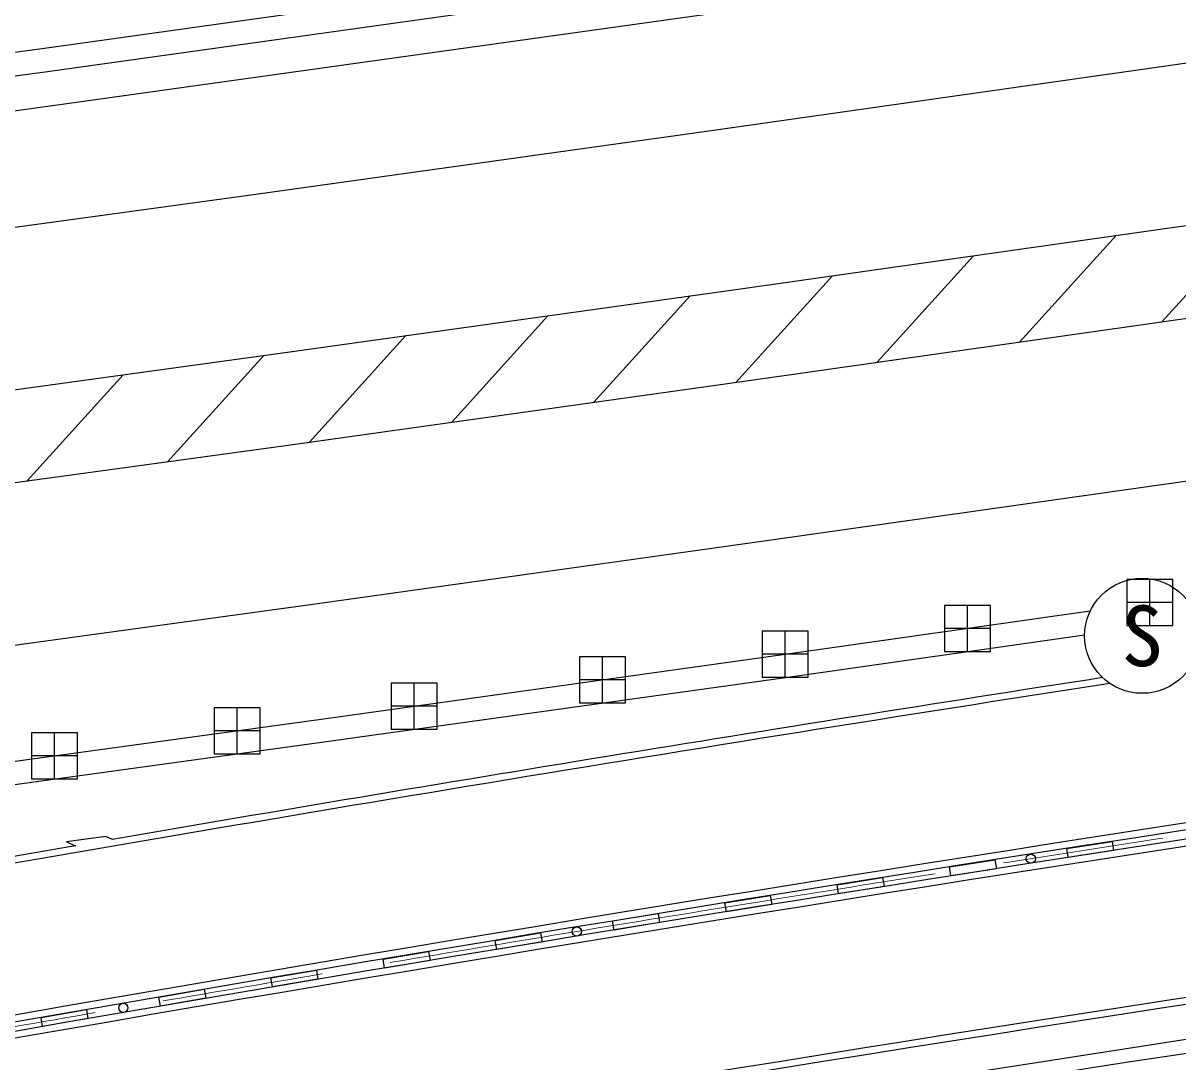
# Model space of a CAD drawing. Units: millimetres, scale not verified. Extents: x 40000 to 680000, y 20000 to 380000.
# Drawn here: x 510164 to 535253, y 281953 to 304537 of the extents above; entities that cross this region are included whole.
import ezdxf
from ezdxf.enums import TextEntityAlignment as Align

# ---------------------------------------------------------------- set-up
doc = ezdxf.new("R2010")
doc.units = ezdxf.units.MM
doc.header["$LTSCALE"] = 1000
doc.linetypes.add('CHAIN', pattern=[18.5, 12, -1.5, 3.5, -1.5])
for name, color, linetype, lineweight in [('M-BGD', 7, 'Continuous', 25), ('M-BMK', 2, 'CHAIN', 13), ('M-BMK-OTRS', 5, 'Continuous', 25), ('M-BMK-ROW', 30, 'Continuous', 25), ('M-STR-STRC', 7, 'Continuous', 25)]:
    doc.layers.add(name, color=color, linetype=linetype, lineweight=lineweight)
doc.styles.add('ＭＳ ゴシック', font='')
doc.styles.get('ＭＳ ゴシック').set_extended_font_data('MS Gothic')

msp = doc.modelspace()

# ---------------------------------------------------------------- linework, layer by layer
at = {"layer": 'M-BGD'}
for p, q in [((510576, 303987), (530334, 306755)), ((530407, 306240), (510647, 303472)), ((530511, 305497), (510751, 302729)), ((490978, 301340), (510576, 303987)), ((510647, 303472), (490910, 300824)), ((510746, 302728), (491010, 300081)), ((534906, 298042), (537004, 300360)), ((533909, 299920), (531811, 297602)), ((528716, 297162), (530814, 299480)), ((527746, 299044), (525649, 296727)), ((522563, 296294), (524655, 298607)), ((519475, 295862), (521567, 298174)), ((518478, 297742), (516386, 295429)), ((513305, 295005), (515391, 297310)), ((512338, 296891), (510252, 294585))]:
    msp.add_line(p, q, dxfattribs=at)
for points in [[(435047, 291285), (440489, 291786), (445918, 292313), (450873, 292817), (455824, 293340), (465734, 294445), (475636, 295618), (485535, 296850), (495431, 298133), (505325, 299460), (515219, 300820), (525112, 302205), (544060, 304898)], [(435368, 287799), (440818, 288301), (446264, 288830), (451234, 289335), (456202, 289861), (466134, 290968), (476058, 292143), (485976, 293378), (495888, 294664), (505796, 295991), (515700, 297353), (525601, 298739), (544552, 301433)], [(435551, 285808), (441007, 286310), (446462, 286840), (451440, 287346), (456418, 287872), (466362, 288981), (476299, 290158), (486228, 291394), (496150, 292681), (506065, 294010), (515975, 295372), (525880, 296759), (544834, 299452)], [(435872, 282323), (441336, 282826), (446808, 283357), (451801, 283865), (456796, 284393), (466762, 285504), (476721, 286683), (486669, 287922), (496607, 289211), (506536, 290541), (516456, 291905), (526369, 293293), (545326, 295987)], [(494721, 286445), (496934, 286732), (506872, 288064), (516799, 289429), (526718, 290818), (533350, 291760)]]:
    msp.add_lwpolyline(points, dxfattribs=at)
for centre, radius, start, end in [((733176, -998110), 1295731, 97.33445, 100.00115), ((733225, -998382), 1295707, 97.33506, 100.00118)]:
    msp.add_arc(centre, radius, start, end, dxfattribs=at)
at = {"layer": 'M-BMK'}
msp.add_arc((733146, -997981), 1300000, 97.36031, 100.00081, dxfattribs=at)
at = {"layer": 'M-BMK-OTRS'}
msp.add_lwpolyline([(494944, 285970), (496990, 286235), (506928, 287567), (516856, 288932), (526775, 290321), (533226, 291238)], dxfattribs=at)
at = {"layer": 'M-BMK-ROW'}
for p, q in [((535146, 292441), (534146, 292441)), ((534146, 292441), (534146, 291441)), ((534646, 291441), (534646, 292441)), ((535146, 291441), (535146, 292441)), ((531183, 291879), (530183, 291879)), ((530183, 291879), (530183, 290879)), ((530683, 290879), (530683, 291879)), ((531183, 290879), (531183, 291879)), ((535146, 291941), (534146, 291941)), ((527218, 291318), (526218, 291318)), ((526218, 291318), (526218, 290318)), ((526718, 290318), (526718, 291318)), ((527218, 290318), (527218, 291318)), ((531183, 291379), (530183, 291379)), ((534146, 291441), (535146, 291441)), ((527218, 290818), (526218, 290818)), ((530183, 290879), (531183, 290879)), ((523252, 290760), (522252, 290760)), ((522252, 290760), (522252, 289760)), ((522752, 289760), (522752, 290760)), ((523252, 289760), (523252, 290760)), ((526218, 290318), (527218, 290318)), ((519157, 290188), (518157, 290188)), ((518157, 290188), (518157, 289188)), ((518657, 289188), (518657, 290188)), ((519157, 289188), (519157, 290188)), ((523252, 290260), (522252, 290260)), ((515315, 289654), (514315, 289654)), ((514315, 289654), (514315, 288654)), ((514815, 288654), (514815, 289654)), ((515315, 288654), (515315, 289654)), ((519157, 289688), (518157, 289688)), ((522252, 289760), (523252, 289760)), ((511345, 289106), (510345, 289106)), ((510345, 289106), (510345, 288106)), ((510845, 288106), (510845, 289106)), ((511345, 288106), (511345, 289106)), ((515315, 289154), (514315, 289154)), ((518157, 289188), (519157, 289188)), ((511345, 288606), (510345, 288606)), ((514315, 288654), (515315, 288654)), ((510345, 288106), (511345, 288106))]:
    msp.add_line(p, q, dxfattribs=at)
at = {"layer": 'M-STR-STRC'}
for p, q in [((511963, 286853), (511105, 286738)), ((512104, 286791), (511963, 286853)), ((511105, 286738), (511299, 286653))]:
    msp.add_line(p, q, dxfattribs=at)
for points in [[(532869, 286398), (532838, 286594), (533826, 286748), (533857, 286552)], [(530321, 285998), (530288, 286194), (531276, 286350), (531309, 286154)], [(527881, 285610), (527848, 285806), (528836, 285964), (528869, 285768)], [(525443, 285218), (525410, 285414), (526397, 285573), (526430, 285377)], [(523005, 284821), (522972, 285017), (523959, 285178), (523992, 284982)], [(520455, 284400), (520421, 284596), (521407, 284760), (521441, 284564)], [(518018, 283994), (517984, 284190), (518971, 284355), (519005, 284159)], [(515583, 283583), (515549, 283779), (516535, 283946), (516569, 283750)], [(513148, 283167), (513114, 283363), (514100, 283532), (514134, 283336)], [(510588, 282724), (510556, 282921), (511541, 283092), (511574, 282895)]]:
    msp.add_lwpolyline(points, close=True, dxfattribs=at)
for centre, radius in [((534476, 291217), 1250), ((532058, 286371), 100), ((522195, 284788), 100), ((512343, 283129), 100)]:
    msp.add_circle(centre, radius, dxfattribs=at)
for centre, radius, start, end in [((733119, -997741), 1300008, 97.33404, 100.00113), ((733140, -997892), 1300010, 97.36056, 100.00112), ((732758, -995389), 1297279, 97.33148, 100.00431), ((733451, -1000148), 1301937, 97.33501, 99.99867), ((733130, -997823), 1303490, 98.80431, 99.76251), ((733159, -998025), 1303544, 98.79817, 100.00109), ((733152, -997979), 1296498, 97.33416, 100.00113), ((733181, -998143), 1296514, 97.33449, 100.00112), ((733130, -997823), 1303490, 99.79842, 99.91786)]:
    msp.add_arc(centre, radius, start, end, dxfattribs=at)

# ---------------------------------------------------------------- texts
at = {"layer": 'M-STR-STRC', "style": 'ＭＳ ゴシック'}
msp.add_text('S', height=1320, dxfattribs=at).set_placement((534476, 291217), align=Align.MIDDLE_CENTER)

doc.saveas('drawing.dxf')
